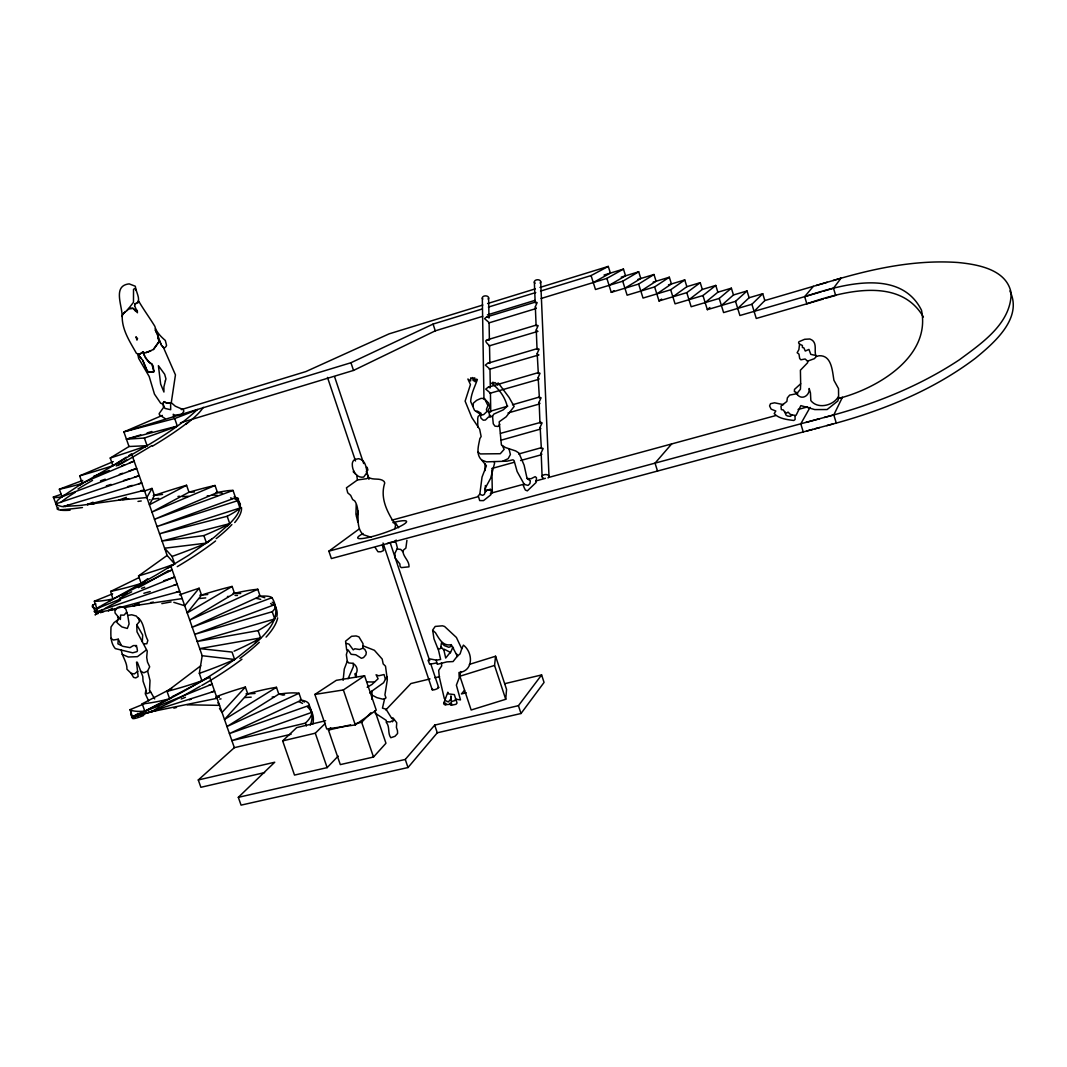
<?xml version="1.0" encoding="UTF-8"?>
<svg xmlns="http://www.w3.org/2000/svg" width="1067" height="1067" viewBox="0 0 1067 1067"><rect width="100%" height="100%" fill="white"/><g stroke="black" fill="none" stroke-linecap="round" stroke-linejoin="round"><path stroke-width="1.5" d="M432.829 631.224L433.976 638.8L438.577 650.47L440.631 659.473L436.283 660.153L430.028 658.926L428.08 660.313L429.668 664.261L436.763 662.914L437.283 664.314L446.873 661.887L453.075 661.567L457.343 656.125L451.248 644.655C442.832 646.602 439.017 638.519 435.429 632.678L432.575 630.184L435.203 626.436L442.445 625.809L444.579 626.476L456.409 637.466L461.731 648.803L460.117 653.844L457.343 656.125M406.927 540.275L405.873 548.105L403.046 550.452C402.352 556.44 409.581 560.535 408.981 566.844L401.312 567.617L400.045 566.364L399.885 563.976L395.283 558.201L394.843 553.48L397.431 548.145L396.11 542.85L393.803 541.649L386.974 543.61M535.167 302.321L535.461 302.988M134.629 305.629L137.483 312.764L133.028 308.31L128.867 308.643L122.718 314.258M117.61 616.539L118.41 619.434L114.062 622.608L111.008 627.009C110.741 634.358 110.141 642.587 115.289 648.576L121.318 650.083C122.131 656.859 127.24 662.154 126.946 669.249L131.148 673.344L133.562 677.385L135.749 677.918L138.123 676.545L136.523 662.114L137.323 662.234L142.791 676.505L143.058 681.226L146.086 689.909L145.739 693.123L147.006 693.603L150.594 692.163L149.513 690.509L150.007 680.479L147.606 671.063L149.687 666.808L147.473 662.033L146.699 657.365L147.246 651.043L137.003 631.811L136.749 624.755L139.39 621.714L138.83 619.033L136.243 616.019L131.708 614.779L127.747 615.392L125.866 609.084L123.919 607.39L120.158 606.603L117.69 607.456L114.969 610.711L115.063 612.965L120.371 619.474L120.598 615.085L124.065 615.152L126.453 612.351L127.253 613.458M537.008 348.842L537.275 349.429M489.086 322.687L489.406 339.786M173.708 417.237L173.254 414.316L174.921 415.156L181.91 414.209L183.844 411.182L183.311 409.661L175.321 406.207L171.294 402.726L167.012 403.113L164.211 401.619L162.878 403.713L163.571 407.447L159.17 413.583L159.45 414.836L165.172 418.637M489.526 345.735L489.86 363.193M489.98 369.249L490.313 387.068M490.433 393.243L490.767 411.462M539.942 422.359L540.342 423.092M371.276 537.328L362.993 534.594C354.017 525.151 361.526 511.426 354.751 500.903L352.67 499.556L350.656 495.355L347.722 492.834L346.455 487.819L357.485 479.937L366.768 478.683L368.448 477.269C373.21 480.657 379.972 477.376 384.133 481.497L384.747 482.991C379.732 498.436 387.521 512.573 395.537 524.991L394.95 528.725M436.283 660.153L436.763 662.914M362.887 648.243L363.007 643.654L358.925 636.852L356.098 635.945L351.59 636.279L345.561 641.2L346.668 649.91L348.215 650.056L351.123 654.311L355.751 654.765L361.42 658.286L363.54 657.565L365.954 654.778L366.288 652.257L364.781 649.31L362.887 648.243L359.512 649.496L354.831 648.763L353.23 649.856L349.029 644.148L346.455 643.414M142.311 641.774L142.671 635.038L136.749 624.755M460.757 671.516L459.904 676.225L471.161 710.008L505.731 699.285L506.558 689.415L495.581 656.232L469.347 664.394M449.927 704.34L450.047 703.033L451.541 702.926L451.368 705.26L449.927 704.34L444.526 704.713L443.619 703.62L447.82 692.23L448.313 693.857L454.342 694.604L457.036 703.073L455.996 704.287L451.368 705.26M110.875 638.319L113.422 640.013L118.264 639.213L117.917 643.828L122.932 646.322L129.987 647.642L133.335 645.602L136.549 645.548L135.842 646.602L136.816 646.882L137.443 650.643L137.029 651.617L132.695 652.804L121.318 650.083M343.134 680.333L344.281 669.022L347.282 661.153L346.335 654.698L347.589 650.296M505.731 699.285L494.541 665.435L495.581 656.232M445.739 704.834L445.899 703.42L443.885 702.513M153.728 370.702L153.595 371.823L150.527 371.783M137.803 303.041L138.577 299.52C138.55 295.359 135.936 291.144 135.296 286.223L129.174 283.875C112.302 285.663 122.425 305.869 122.145 316.579L122.758 314.165L125.039 311.951M134.562 305.655L134.842 304.015L136.256 303.468M485.538 490.687L484.391 494.368L482.657 495.355L479.803 494.354L478.243 495.675L479.683 500.583L483.498 500.623L490.673 494.941L491.594 492.647L490.593 489.166L485.538 490.687L484.631 489.246L490.687 478.189L494.608 463.051L494.008 461.611L486.499 461.864L481.724 460.117C475.535 454.262 478.59 445.606 479.87 438.577L481.137 436.536L479.67 429.241L471.814 417.504L465.119 401.139L470.454 384.573L467.88 379.025L470.627 381.012L470.734 377.838L471.707 378.438L472.574 377.531L473.428 380.826L473.921 378.011L474.775 377.905L475.082 381.746L476.322 379.172L477.362 379.519C474.882 386.747 471.201 393.43 470.654 401.459L474.522 410.328L480.083 414.063L481.017 418.224L483.284 420.198L485.405 420.038L488.286 417.21L492.407 416.33L493.848 414.089L503.211 409.875L507.238 406.3C504.931 396.951 499.156 388.975 491.5 383.213L492.741 383.16L492.914 382.146L494.034 383.226L494.941 382.533L497.876 384.96L497.515 383.4L498.356 383.066L509.026 397.351L514.147 406.434L506.185 416.797L499.183 421.798L501.397 444.872L505.371 447.513L515.708 450.954L518.922 453.022L524.11 465.172L527.085 478.496L530.312 480.83L529.926 483.591L528.058 485.418L524.244 484.378L517.122 471.507L514.107 460.651L512.974 459.797L506.998 461.184L494.008 461.611M800.663 383.787L800.41 370.209L807.666 362.713L807.559 361.166L805.132 358.992L800.824 359.806L799.663 358.459L798.97 354.097L797.156 352.737L798.89 349.616L799.556 344.134L798.569 342.894L798.903 341.747L804.638 339.293L809.813 338.999C818.789 342.054 813.014 352.483 816.495 356.338L819.203 355.751C831.807 355.124 832.327 371.249 833.941 380.319L838.502 388.588L838.635 398.298L837.808 401.005L827.098 409.541L814.748 409.581L800.877 405.607L796.089 415.29L794.995 415.49L790.394 414.423L788.033 412.102L786.659 413.049L784.872 412.329L783.365 409.995L781.351 409.595L780.964 406.074L786.859 401.472L787.379 397.844L789.673 395.097L795.675 393.923L795.995 392.376L794.395 391.616L794.502 389.402L800.663 383.787L800.437 389.215L797.743 392.483L797.329 394.603C802.171 400.658 810.08 395.097 809.159 388.455L810.453 392.896L810.84 400.605C817.789 409.475 833.127 405.687 838.315 396.791M371.876 699.392L372.01 691.016L383.56 682.773L385.44 679.292L384.067 674.544L378.678 675.784L376.077 674.757L378.105 678.772L371.996 684.454L367.181 687.268M473.081 405.98L473.375 403.139L476.669 400.325L481.03 398.364L484.218 398.551L488.726 403.166L489.74 407.447L488.219 410.101L489.486 414.663L491.007 416.437M173.521 695.791L169.64 698.778L167.026 691.363A86.094 15.271 -20.2 0 0 201.93 680.786L199.329 673.344L202.196 655.725L170.64 565.523M479.803 494.354L482.031 477.096L486.432 465.719L481.724 460.117M492.527 416.157L493.274 423.786L494.955 426.133L498.089 426.48L499.756 424.319M536.101 325.222L536.341 325.942M356.218 504.824L355.938 514.214L357.818 522.03M443.912 650.15L444.179 649.189L450.314 652.337L445.699 658.032L443.912 650.15L440.871 646.722L441.445 642.867L444.392 645.615L448.794 647.269L450.327 646.749L451.248 644.655M138.763 715.41C115.876 723.186 155.302 707.114 155.502 705.967C184.524 691.509 212.947 675.558 239.048 656.245C255.493 642.827 286.823 622.474 272.005 597.68A86.4 13.591 -19.9 0 0 260.175 596.213L258.707 595.839M363.073 645.842L374.384 650.283L382.199 659.073L383.173 663.887L385.507 666.195L387.321 679.666L384.92 694.87L385.987 697.858L384.627 698.725L382.466 708.115L386.014 709.182L391.749 718.411L393.136 718.024L396.724 722.719L396.417 727.454L397.457 730.655L397.604 733.469L394.99 736.31L390.829 737.724C387.428 733.309 390.109 726.667 386.281 722.439L386.267 720.412L375.077 713.089M387.054 677.025L385.44 679.292M275.486 616.913L274.726 618.967A86.294 14.271 -20 0 1 258.094 630.597L197.208 641.48L274.726 618.967L272.245 611.764L273.325 610.617A86.307 13.924 -19.9 0 0 275.153 605.656L274.446 604.749L194.714 634.345L272.312 611.698M145.792 690.762L145.272 693.75L148.633 700.926M310.27 725.2C312.818 719.065 313.124 711.356 308.656 706.007M356.591 516.948L358.219 511.12M450.394 652.871L452.808 647.336L452.141 646.589M794.995 415.49L795.115 419.464L793.821 420.478C787.513 419.664 778.697 418.757 774.202 413.556L775.802 411.022L771.121 409.141L769.574 405.9L770.534 403.686L774.549 402.806L783.445 404.633M372.01 691.016L369.889 693.07M1009.902 290.998C1023.16 318.006 994.217 342.774 975.518 358.152C934.359 389.322 885.757 409.368 836.275 423.092L833.794 414.903L842.356 397.431C879.888 386.788 930.837 355.711 921.501 310.23C900.135 267.47 841.37 284.742 806.105 296.186M131.481 711.209L131.214 711.769A86.04 16.298 -20.3 0 0 132.135 716.571L212.133 684.134L209.012 685.121M348.095 678.719L353.417 666.502L353.137 663.354L348.629 662.927L347.282 661.153M186.578 485.272A86.987 7.682 -19 0 0 154.408 495.355L149.407 504.798L186.578 485.272L188.992 492.22L194.447 491.994M154.408 495.355L151.981 488.419L146.859 497.542L118.77 500.156A87.081 7.349 -19 0 1 126.359 497.355M810.093 407.367L800.784 423.812L803.264 431.948M366.808 472.788L363.714 477.056C356.671 478.469 352.27 470.72 352.297 464.625A6.109 5.602 56.8 0 1 354.737 459.49L358.685 458.69C367.622 460.904 365.661 470.8 368.448 477.269M138.617 301.828L134.789 304.042M117.863 619.794L116.73 622.168L118.01 623.608L121.905 626.929L127.32 628.45L129.094 623.902L127.747 615.392M153.275 349.523L158.943 341.573L157.703 336.158L160.77 343.707M264.589 772.615L200.876 787.299L198.289 779.964L274.739 762.225L238.328 797.329L241.062 805.132L408.007 767.533L437.283 732.802L521.016 713.503L544.063 682.427L541.609 674.944L504.718 683.68M238.328 797.329L405.273 759.451L434.696 725.107L518.429 705.674L541.609 674.944M823.231 291.251L833.487 288.197L841.023 278.207C878.915 267.39 918.46 259.708 958.019 262.509C978.012 264.443 1006.768 269.471 1011.156 293.105C1011.009 323.701 981.413 343.454 959.34 359.819C918.287 386.988 871.832 405.193 824.311 417.437M137.79 671.33L134.295 673.944L131.148 673.344M163.531 347.695L175.455 374.89L171.254 402.793M236.847 593.359L234.513 593.319L232.139 586.437L187.218 612.911L201.516 595.066L199.129 588.224L184.711 605.749L173.814 602.348M813.361 286.316L804.651 296.613L806.825 303.775C843.05 291.384 899.748 276.02 923.408 317.032M464.585 690.229L461.411 693.937L466.226 692.79M671.677 443.925L655.031 463.145L657.525 471.054M330.663 727.881L328.463 730.081L340.306 764.612L373.503 757.023L385.961 743.259L374.904 710.689M524.244 484.378L523.31 485.405L524.244 487.766L525.377 490.046L527.325 490.86L536.101 482.484L536.488 477.709L535.154 476.656L531.019 478.75L527.085 478.496M284.622 694.924L278.82 694.124L276.46 687.321L224.497 719.491L247.731 693.817L245.37 687.055L222.029 712.436L219.509 708.488M792.167 415.01L790.314 416.397L787.499 415.997L786.032 415.13L784.632 411.595M237.448 500.77L238.341 499.476A86.934 8.749 -19.2 0 0 236.02 497.595L157.009 526.538L237.448 500.77L239.942 508.025A86.92 9.096 -19.2 0 1 227.191 516.255L159.543 533.78L239.942 508.025L240.195 504.891M353.777 471.174L353.23 471.774L355.538 474.015M127.026 310.617L133.482 302.321L133.522 289.317L135.202 288.41L136.256 290.571M165.585 402.712L163.958 401.779L162.597 403.966L160.677 403.233L154.462 394.11L149.193 376.504L138.63 358.339L137.856 354.351L142.845 360.393L147.366 371.249M385.814 709.955L410.942 683.534L430.041 678.932M325.582 720.732L296.706 727.601L282.662 740.885L294.505 775.082L327.142 767.626L338.172 756.076M355.338 723.746L361.66 722.252L370.903 712.716M754.089 311.364L764.826 300.547L841.023 278.207L833.087 280.541M282.662 740.885L315.285 733.189L325.422 723.279M227.484 525.911C233.793 519.322 243.876 510.026 238.475 500.33M721.399 305.509L733.456 294.972L731.375 288.183L719.225 298.44L723.586 312.578L751.915 304.268L762.745 293.732L764.826 300.547M737.71 308.43L749.114 297.746L762.745 293.732M146.406 649.923L137.43 656.672L128.293 657.005L122.145 654.378M255.08 643.161L260.628 637.919L258.094 630.597M705.154 302.601L717.864 292.198L715.77 285.423L702.98 295.532L707.341 309.657L735.536 301.347L747.033 290.958L749.114 297.746M198.289 779.964L234.353 747.674L291.104 734.243M707.341 309.657L709.862 307.509M440.871 646.722L441.258 647.709L439.564 649.056L437.777 648.363M688.975 299.694L702.326 289.437L715.77 285.423M147.606 671.063L143.845 672.797L140.484 671.156M211.679 539.248L210.732 539.955M167.026 691.363L200.783 665.781M210.412 540.195L208.478 541.636M656.819 293.932L671.436 283.955L669.342 277.22L654.631 286.916L659.019 300.947L686.788 292.651L700.232 282.675L702.326 289.437M112.955 599.08L110.661 591.411A86.734 10.497 -19.4 0 0 141.231 583.462L147.686 578.741M208.145 541.876L206.491 543.09A86.84 9.803 -19.3 0 1 172.094 556.427L164.598 548.225L206.491 543.09L203.89 535.594L162.064 541.009L229.738 523.644L227.191 516.255M832.847 423.999L331.384 558.561L328.876 551.159L358.965 529.139M118.45 462.531L79.118 485.418L62.019 496.715A87.294 5.922 -18.8 0 1 53.35 497.022L56.311 504.958L61.953 506.558L80.345 505.451L119.584 500.05M480.537 414.61L478.176 416.317L477.709 418.477L477.803 427.347M672.864 296.813L686.855 286.69L700.232 282.675M234.86 659.313L234.62 659.486A86.187 14.938 -20.1 0 1 199.329 673.344M141.217 583.462L138.563 575.913L167.119 555.44L131.574 453.822L128.907 455.516M64.82 494.648C61.873 497.435 54.577 500.49 56.538 505.198M97.097 608.47L96.95 608.577A86.627 11.177 -19.5 0 1 92.696 604.976L95.857 603.895M659.019 300.947L661.66 299.08M355.298 724.906L376.251 710.155L364.567 675.758L336.332 680.319L314.872 694.43L326.742 728.988L355.298 724.906L343.374 689.949L364.567 675.758M203.89 535.594L209.572 533.167A86.84 9.443 -19.3 0 0 227.164 524.991L229.738 523.644L213.92 537.528L188.499 555.36L156.649 574.713L101.912 605.402L94.096 611.524L98.778 612.138L115.676 609.31M640.84 291.064L656.085 281.221L653.991 274.499L638.64 284.062L643.028 298.066L670.676 289.771L684.761 279.941L686.855 286.69M152.488 711.142L150.127 712.102M80.332 484.685L82.372 483.458L79.678 475.842A87.374 5.215 -18.6 0 0 112.929 465.705L126.253 457.223M154.128 710.088L154.302 709.995A85.974 16.965 -20.4 0 1 159.156 707.061M141.831 352.91L139.23 354.164L136.469 353.43C130.174 342.094 122.038 330.25 122.198 316.486M112.929 465.705L110.234 458.036L129.014 446.513L147.073 445.686L144.405 438.03L126.453 439.191L140.751 434.869M393.803 541.649L396.297 540.115M624.915 288.21L640.8 278.5L638.693 271.792L621.207 277.127M79.145 485.405L79.932 484.925M146.419 446.073L147.073 445.686L144.805 446.473A87.387 4.855 -18.6 0 1 119.397 455.062L110.234 458.036M172.747 565.19L174.735 563.99L172.094 556.427M146.019 446.313L144.979 446.953M172.347 565.43L170.36 566.63M609.07 285.369L625.555 275.793L623.461 269.097L606.87 278.394L611.271 292.345L614.005 290.704M169.56 567.111L168.359 567.831M593.279 282.542L610.391 273.099L608.283 266.417L591.078 275.566L595.479 289.504L622.728 281.221L638.693 271.792M118.21 462.665C145.365 446.273 174.281 431.615 197.355 409.515A87.467 4.135 -18.5 0 1 174.695 418.531L123.892 431.868L129.014 446.513M120.344 461.437L121.425 460.811M108.901 601.348L110.541 600.428M145.259 581.208L143.978 581.915M143.231 582.342L141.471 583.329M110.875 600.241L112.595 599.281M488.152 411.889L507.759 406.14M132.561 716.877L130.001 709.662A86.08 15.952 -20.3 0 0 144.792 711.142L166.905 699.512M174.268 695.644L209.652 677.038L234.353 747.674M171.72 688.415L142.191 703.793L144.792 711.142M110.661 591.411L138.67 577.754M180.443 422.839L353.524 370.422L435.283 330.837L482.671 316.339M162.344 415.41L123.892 431.868L350.95 362.74L433.069 324.075L482.044 309.043M299.013 693.27L226.964 726.547L278.82 694.124L284.836 693.363A85.8 18.286 -20.6 0 1 298.08 693.15L299.013 693.27L301.387 700.165A85.747 18.619 -20.7 0 1 309.337 705.38L311.751 712.396A85.613 18.926 -20.8 0 1 305.415 723.119L231.899 740.631L311.751 712.396M807.559 361.166L814.361 358.672L816.495 356.338M502.664 461.264L508.159 458.677L510.399 454.475L509.039 448.954M257.774 589.264L189.713 620.06L234.513 593.319L237.928 592.532A86.4 13.244 -19.8 0 1 254.186 589.638L257.774 589.264L260.175 596.226L192.22 627.209L272.005 597.68M536.221 325.102L538.141 325.635L536.261 329.77L537.021 348.869M366.648 470.6L367.902 470.067L367.155 467.333L366.488 467.519M145.952 352.617L147.513 351.95M79.678 475.842L113.262 461.598M233.033 490.433A86.96 8.403 -19.1 0 0 217.468 492.501L154.475 519.309L233.033 490.433L235.487 497.555L237.808 499.529M90.415 504.184L87.334 504.598L93.042 502.224M215.041 485.485L151.941 512.053L188.992 492.22A86.947 8.043 -19.1 0 1 215.041 485.485L217.468 492.501M130.001 709.662L143.792 704.02M205.051 678.919L209.652 677.038M163.638 580.795L174.668 577.047L96.95 608.577L94.323 601.214L112.635 593.826M167.572 571.699L172.16 569.845L113.315 598.894L107.3 600.027A86.667 10.83 -19.5 0 1 95.096 601.241L94.416 601.214M489.019 339.973C483.138 339.399 486.579 343.214 489.513 345.601M480.977 415.103L483.684 414.583L486.859 411.582L486.445 409.301L487.939 405.607L484.711 398.965M147.926 351.99L150.9 350.87M128.814 471.121L136.683 468.426L62.019 496.715L59.352 489.206L82.719 480.43M93.629 476.335L109.207 470.48M121.665 465.799L124.786 464.638M129.454 462.878L134.135 461.131L78.811 484.445A87.307 5.562 -18.7 0 1 62.66 488.526L59.352 489.206M216.241 696.644L218.948 695.644A85.88 17.632 -20.5 0 1 241.409 688.215L245.37 687.055M143.965 643.908L146.846 643.734L147.846 640.387C143.765 633.131 144.672 623.288 138.083 617.633M536.087 325.382L535.341 306.656L537.141 302.628L535.621 302.014L486.659 316.939L484.551 318.62L489.086 322.594M309.337 705.38L229.432 733.589L301.387 700.165L300.507 699.712M53.35 497.022L61.206 494.314M100.525 480.83L105.233 479.216M119.384 474.362L122.532 473.281M121.078 595.306L127.386 593.159M141.564 588.317L144.725 587.25M92.696 604.976L95.27 612.191L177.189 584.223L174.014 585.089M199.129 588.224L190.886 590.931A86.48 12.564 -19.7 0 0 179.443 594.906M149.42 372.13L153.781 371.943L153.235 366.181L151.981 364.114C147.673 361.686 144.779 357.045 143.058 352.43M459.904 676.225L494.541 665.435M106.353 485.858L111.048 484.405M123.572 480.55L129.841 478.616M134.535 477.162L139.23 475.709L56.058 503.811A87.214 6.282 -18.8 0 1 56.444 503.317M482.804 305.029L389.095 333.864L305.922 371.556L181.27 409.621M487.566 303.561L535.221 288.89M539.982 287.423L608.283 266.417M488.366 307.096L535.767 292.545M540.516 291.091L591.078 275.566M63.153 506.598L141.778 482.991L138.617 483.804M604.029 275.046L623.461 269.097M487.419 314.898L534.82 300.414M541.142 298.48L606.87 278.394M539.395 398.138L538.155 377.451L540.009 373.317L538.408 372.596L488.152 387.228L485.738 389.108L490.407 393.109M488.939 322.888L535.781 308.643M637.879 279.394L653.991 274.499M487.032 316.806L488.859 317.433M147.099 432.949L151.861 431.495M611.271 292.345L638.64 284.062M653.164 282.115L669.342 277.22M654.631 286.916L627.116 295.199L622.728 281.221M668.502 284.836L684.761 279.941M487.366 339.799L536.328 325.062M537.995 331.344L489.046 345.921M136.629 716.05L137.656 715.744M138.563 575.913L142.925 574.593A86.747 10.136 -19.4 0 0 167.866 566.417L174.735 563.99L167.119 555.44M138.27 715.57L153.501 711.156M135.709 716.33L134.842 716.584M139.15 715.303L139.964 715.063M702.98 295.532L675.051 303.842L670.676 289.771M717.864 292.198L731.375 288.183M489.966 369.129L485.338 365.127L487.566 363.34L537.448 348.576L539.088 349.189L537.194 353.364L538.315 373.53M719.225 298.44L691.163 306.736L686.788 292.651M140.377 714.93L142.551 714.29M733.456 294.972L747.033 290.958M538.942 354.911L489.233 369.355M134.695 716.637L133.108 717.091M816.202 285.476L827.152 282.275M143.165 714.103L145.779 713.343M538.315 379.452L489.726 393.35M825.378 298.4L835.661 295.399L833.487 288.197M821.163 291.851L739.898 315.512L735.536 301.347M823.337 299.04L756.263 318.459L751.915 304.268M512.467 404.78L539.115 397.111L541.076 397.804L539.142 401.966L539.942 422.385M146.472 713.143L149.367 712.316M356.458 675.651L356.058 673.517L354.858 673.864L355.778 677.012M508.012 412.982L539.355 404.006M500.503 433.362L540.889 422.319L542.089 422.905L540.142 427.093L541.356 448.647M500.756 440.271L540.355 429.121M518.695 453.982L541.102 447.753L543.13 448.54L541.169 452.781L542.103 476.696M152.581 711.409L151.687 711.662L217.081 698.298M488.446 387.121L490.246 387.868M491.74 468.52L514.161 462.304M520.563 460.531L541.369 454.769M154.235 710.955L156.702 710.289M391.962 520.149L478.029 496.702M490.86 493.194L524.551 484.018M535.767 480.964L545.397 478.336M548.598 477.469L775.669 415.597M798.076 409.488L807.666 406.874M143.845 593.279L150.194 591.558M806.025 422.385L833.794 414.903M108.247 610.684L179.696 591.411L176.442 591.905M328.876 551.159L819.656 418.704M806.652 431.041L812.667 429.414M814.948 428.801L819.736 427.52M826.805 425.613L836.275 423.092M476.175 411.422L477.322 411.115L480.897 413.142L481.537 414.89M488.966 411.542L490.58 412.022M126.453 439.191L177.322 426.106L174.708 418.531M127.547 486.619L132.281 485.418M87.334 504.598L144.325 490.273L141.031 490.607M434.816 677.785L439.591 676.638M328.463 730.081L350.59 724.866M488.086 363.167L489.353 363.327M211.426 691.883L214.614 691.216L135.149 716.504A86.027 16.632 -20.4 0 1 138.003 713.303M384.627 698.725L382.653 699.138L376.878 697.645L372.463 695.324M133.055 308.376L128.84 308.563M124.386 607.616L139.444 604.682M150.54 602.615L153.408 602.095M149.193 371.689L147.206 371.209L142.711 360.446M147.806 371.876L148.967 371.676M216.081 697.418L219.389 696.911L216.348 697.391M314.872 694.43L343.374 689.949M182.204 598.587L133.255 605.869A86.52 12.217 -19.7 0 1 139.177 603.162M122.572 499.623L128.6 498.756M94.523 503.637L93.136 503.824M92.669 503.891L90.855 504.131M814.735 355.244L810.773 354.351L808.933 349.416L805.278 351.043L803.891 347.869L802.437 347.509L802.371 345.455L799.556 344.134M153.288 495.501L162.531 494.434M199.862 595.239L201.516 595.066A86.467 12.911 -19.8 0 1 232.139 586.437M201.796 595.053L207.785 594.479M397.097 548.998L400.739 549.412L402.766 551.599M246.13 693.923L247.731 693.817A85.867 17.966 -20.6 0 1 276.46 687.321M246.397 693.923L255.026 693.47M64.954 506.612L65.087 506.612A87.187 6.642 -18.9 0 1 68.248 504.971M233.099 593.319L240.702 593.505M367.341 681.92L374.49 682M167.012 403.113L170.613 402.939L170.68 409.728L164.892 408.394L163.411 404.806M187.165 704.807L219.562 705.367L217.895 702.793M237.074 593.359L238.221 593.399M445.432 698.512L444.285 698.472L439.297 676.971L438.684 670.369L441.698 665.915L441.458 662.887M216.148 492.394L222.096 493.127M538.315 354.978L537.208 353.63M202.196 655.725L234.62 659.486L232.046 652.07L199.702 648.603L260.628 637.919L254.453 641.334A86.227 14.605 -20.1 0 1 234.086 651.177M278.594 694.124L283.208 694.71M539.142 379.038L538.168 377.798M537.168 331.357L536.274 330.116M144.392 352.777L142.911 351.803L140.284 353.911L137.99 354.311L141.177 358.459M259.855 596.146L264.803 597.76M536.114 308.216L535.354 307.003M539.942 403.579L539.142 402.326M541.849 454.329L541.169 453.222M540.822 428.654L540.142 427.534M393.75 522.403L395.817 523.31L398.578 527.738M300.294 699.619L304.455 702.086M234.126 496.755L236.18 498.062M444.726 700.219L448.313 701.966L450.714 699.138L450.954 695.897L451.234 701.539L454.609 700.686L455.582 699.165L460.491 699.912L456.383 685.147L459.21 677.745L458.983 672.49C473.615 671.223 473.228 652.524 463.411 645.122L461.731 648.803M478.083 452.168L480.31 453.928L500.29 453.715L504.157 449.354L502.317 445.726M489.193 415.757L490.193 416.69M353.137 663.354L355.071 665.034A6.869 6.135 48.7 0 1 356.058 673.517M118.264 639.213L121.091 644.841M148.98 371.703L149.66 372.143M272.205 602.161L273.085 603.042M150.26 691.256L154.688 698.912M452.808 647.336L453.528 648.109M142.725 351.95L144.045 352.884L146.286 352.51L153.608 349.402L159.303 341.453L157.996 337.025M145.299 357.578L149.287 362.513L151.821 364.087L153.728 370.689M161.144 344.788L162.864 346.882M392.229 718.264L393.71 720.118L392.429 721.785L391.736 720.985L390.135 721.946L386.761 721.719M138.51 300.814C143.712 309.79 149.513 317.606 154.835 326.302C156.129 331.97 160.984 336.745 165.332 340.466L166.559 345.361L165.985 346.575L164.185 348.255L162.171 346.001M133.868 308.977L135.282 310.83M273.872 603.962L275.606 607.003M156.262 332.01L157.889 334.478L157.996 337.012M797.329 394.603L795.995 392.376M136.456 309.577L137.51 311.297M159.29 340.093L161.304 344.828M375.184 547.558L377.985 551.772L380.852 551.772L383.6 550.505L382.373 545.024M155.475 330.383L158.65 337.812M143.218 352.47L144.592 355.764M456.503 653.711L457.49 656.552M305.415 723.119L306.402 725.973M315.285 733.189L327.142 767.626M361.66 722.252L373.503 757.023M405.273 759.451L408.007 767.533M327.489 377.398L355.524 460.997M383.026 543.01L432.215 689.709M434.696 725.107L437.283 732.802M350.95 362.74L353.524 370.422M334.611 376.798L363.66 463.531M366.301 471.414L368.942 479.296M390.055 542.383L429.668 660.646M430.721 663.807L438.644 687.455M518.429 705.674L521.016 713.503M433.069 324.075L435.283 330.837M356.671 475.082L357.485 479.937M155.289 328.729L155.355 330.503M540.702 281.808L549.012 476.402M534.354 281.995L535.167 302.361M488.619 297.96L489.006 318.046M491.887 469.893L492.3 491.874M482.324 298.08L483.965 399.258M485.005 463.958L485.112 470.587M485.352 485.512L485.472 492.154M358.232 512.814L358.245 514.467M482.804 299.067A3.148 2.067 -0.8 0 1 483.418 296.386A3.148 2.067 -0.8 0 1 487.539 296.359A3.148 2.067 -0.8 0 1 488.126 299.04M485.672 491.367A3.428 1.961 -1.1 0 1 491.22 490.54A3.428 1.961 -1.1 0 1 490.3 493.768M535.06 283.248A3.174 2.107 -2.4 0 1 535.327 280.394A3.174 2.107 -2.4 0 1 539.635 280.221A3.174 2.107 -2.4 0 1 540.089 283.062M543.637 478.256A3.454 2.001 -2.3 0 1 542.823 475.402A3.454 2.001 -2.3 0 1 547.851 474.988A3.454 2.001 -2.3 0 1 547.985 477.909M392.909 522.59A25.795 3.721 -18.7 0 1 403.246 524.671A25.795 3.721 -18.7 0 1 368.248 537.501A25.795 3.721 -18.7 0 1 363.087 533.527M438.003 687.228A3.401 0.8 -19.3 0 1 437.683 688.455A3.401 0.8 -19.3 0 1 433.442 689.909A3.401 0.8 -19.3 0 1 432.655 689.055M177.322 426.106A87.427 4.495 -18.5 0 1 144.405 438.03M187.605 422.599A90.962 15.365 -28.3 0 1 152.488 446.153M203.237 407.327A91.015 20.313 -24.6 0 1 185.725 424.373M116.21 465.946A90.828 0.934 -30.1 0 1 126.56 459.93M60.752 502.477A91.002 10.283 -24 0 1 75.304 492.314M70.062 510.226A91.188 10.056 -14.4 0 1 57.004 508.706M143.311 491.353A87.081 7.349 -19 0 1 151.994 488.419M137.99 501.423A91.175 2.001 -7.9 0 1 141.244 500.97M149.5 499.823A91.175 2.001 -7.9 0 1 150.1 499.743M152.954 499.063A91.082 10.056 -7.3 0 1 158.796 498.382M177.976 496.422A91.082 10.056 -7.3 0 1 179.669 496.275M182.404 496.675A91.015 17.979 -8.9 0 1 188.299 496.302M207.238 495.862A91.015 17.979 -8.9 0 1 208.705 495.888M212.426 494.995A91.015 23.847 -12.3 0 1 217.335 495.368M230.579 497.876A91.015 23.847 -12.3 0 1 232.459 498.542M241.449 507.452A90.802 27.208 -22.3 0 1 234.727 522.55M97.844 607.897A90.402 3.881 -30.2 0 1 99.951 606.349M215.574 540.956A90.522 18.312 -30 0 1 177.255 566.657M105.26 608.323A90.428 5.668 -23.2 0 1 120.531 600.294M95.27 612.191A86.534 11.524 -19.6 0 1 97.284 609.71M95.163 614.992A90.388 6.122 -18.4 0 1 102.472 610.044M108.434 610.644A86.467 11.79 -19.7 0 1 112.475 608.257M95.483 614.539A90.322 2.814 -13.2 0 1 98.311 613.418M100.418 612.711A90.322 2.814 -13.2 0 1 103.952 611.618M161.837 603.629A90.375 2.267 -10.1 0 1 171.093 601.935M199.222 598.56A90.308 17.966 -8.2 0 1 205.744 597.893M227.444 596.48A90.308 17.966 -8.2 0 1 228.458 596.453M277.647 617.913A90.202 31.356 -24.9 0 1 266.083 637.092M256.173 598.347A90.282 30.356 -14.5 0 1 260.695 599.374M270.605 603.509A90.282 30.356 -14.5 0 1 272.925 605.256M241.942 659.246A90.041 20.967 -31.6 0 1 201.756 685.481M200.289 686.201A89.948 13.778 -31.9 0 1 160.023 707.261M169.533 698.858A86.04 15.658 -20.3 0 1 142.058 703.873M143.685 715.437A89.908 6.882 -30.3 0 1 132.455 718.384M244.876 697.565A89.468 25.675 -9.3 0 1 251.198 697.164M272.178 697.004A89.468 25.675 -9.3 0 1 273.672 697.084M298.707 701.606A89.535 36.238 -17 0 1 302.521 703.42M307.456 706.888A89.535 36.238 -17 0 1 311.617 712.436M311.897 712.329A89.535 37.172 -22.4 0 1 312.791 724.093M152.047 445.539A90.828 7.776 -30.3 0 1 117.917 465.572M77.984 488.993A90.868 6.575 -27.4 0 1 92.536 480.363M58.712 508.172A91.082 11.817 -18.2 0 1 56.844 505.104M82.466 507.545A91.188 3.588 -9.5 0 1 60.806 509.706M234.567 498.716A90.908 27.262 -17.5 0 1 240.435 504.811M231.899 524.564A90.602 23.301 -27.4 0 1 216.214 538.622M168.346 570.698A90.388 9.59 -31.2 0 1 138.377 587.664M119.384 598.36A90.402 3.361 -26.4 0 1 131.641 591.825M235.073 595.426A90.268 26.048 -10.9 0 1 237.474 595.479M275.379 607.083A90.242 32.463 -20.7 0 1 276.86 616.499M259.308 642.321A90.108 25.728 -29.9 0 1 239.875 658.446M181.19 699.005A89.868 0.974 -22 0 1 185.431 697.284M173.841 708.155A89.641 4.281 -12.5 0 1 176.495 707.488M189.379 699.859A85.96 17.312 -20.5 0 1 191.313 699.005M219.682 699.085A89.468 19.313 -8.5 0 1 221.042 698.885M165.358 380.919L163.905 386.868L163.931 392.016L160.65 384.08L158.396 365.661L164.665 374.277L165.945 378.878L165.358 380.919M137.483 338.572L136.949 340.106L135.936 336.759L137.483 338.572M842.356 397.431L839.089 398.311L842.356 397.431"/></g></svg>
